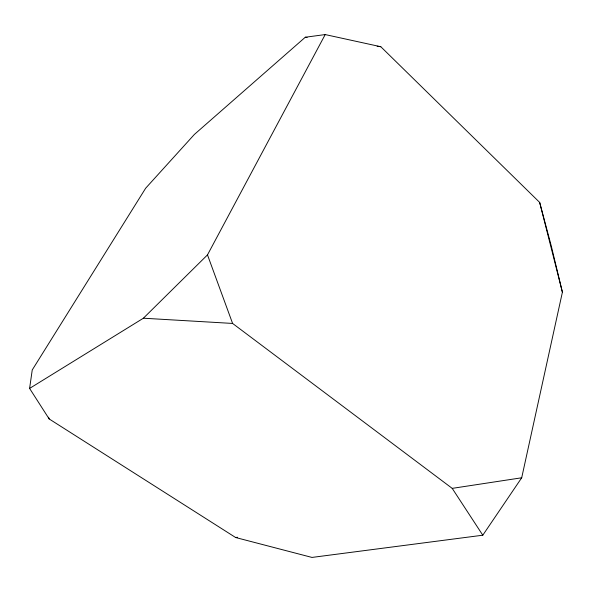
<?xml version="1.0" encoding="UTF-8"?>
<svg xmlns="http://www.w3.org/2000/svg" width="592" height="592" viewBox="0 0 592 592"><rect width="100%" height="100%" fill="white"/><g stroke="black" fill="none" stroke-linecap="round" stroke-linejoin="round"><path stroke-width="0.89" d="M29.6 388.426L32.242 369.956L145.654 188.226L194.383 134.436L305.294 37.237L325.2 34.573L380.804 46.724L539.667 202.42L551.404 246.516L562.4 292.189L521.7 477.781L482.798 535.205L311.984 557.427L235.631 537.514L49.166 418.951L29.6 388.426L143.39 318.215L207.489 254.886L325.2 34.573M207.489 254.886L232.597 323.439L452.214 488.37L521.7 477.781M235.631 537.514L237.459 537.255M143.39 318.215L232.597 323.439M305.294 37.237L307.115 37.466M377.163 46.265L380.804 46.724M452.214 488.37L482.798 535.205M48.566 417.234L49.166 418.951M539.667 202.42L562.4 292.189"/></g></svg>
